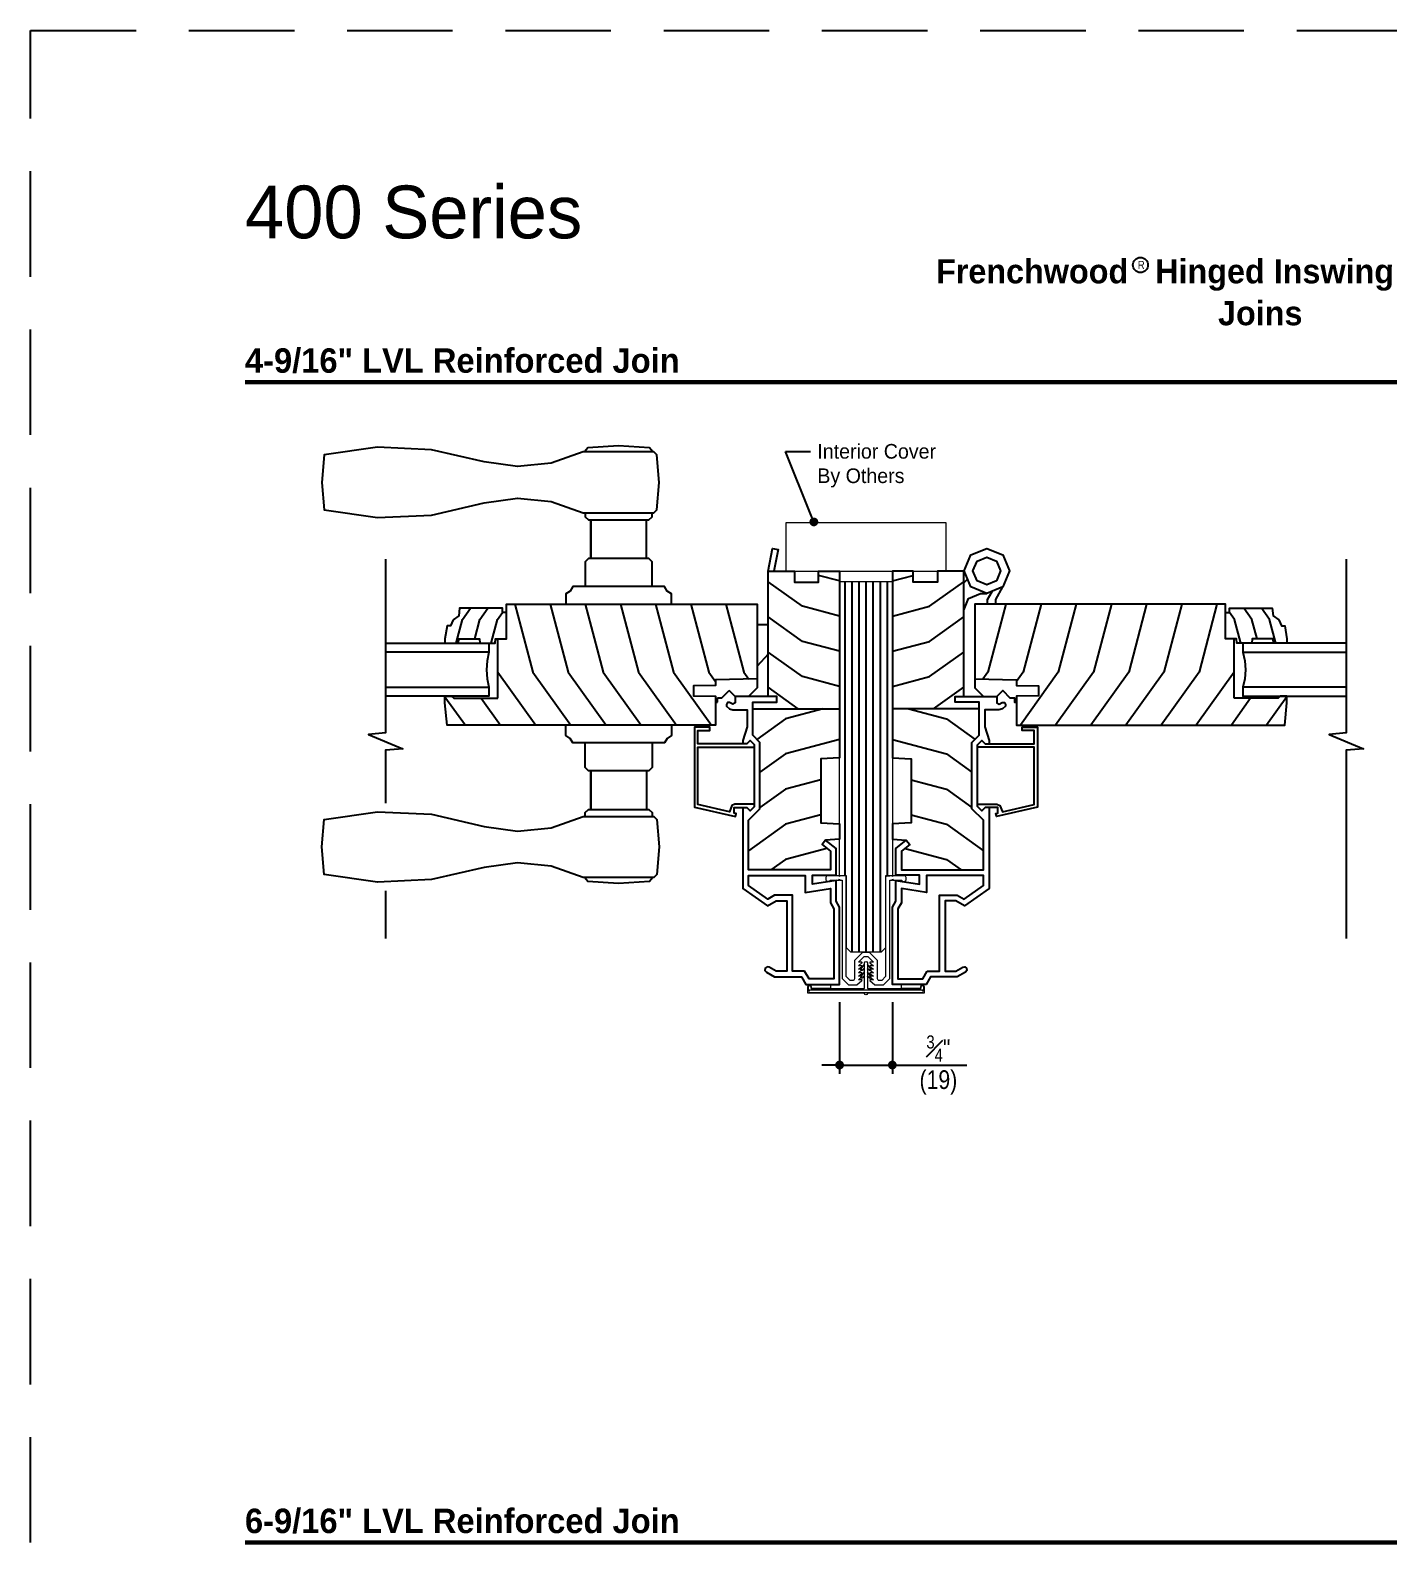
# Model space of a CAD drawing. Extents: x 0 to 204, y 0 to 88.
# Drawn here: x 0 to 19.29, y 66.22 to 88 of the extents above; entities that cross this region are included whole.
import ezdxf

# ---------------------------------------------------------------- set-up
doc = ezdxf.new("R2010")
doc.units = 0
doc.header["$LTSCALE"] = 6
doc.header["$MEASUREMENT"] = 0
doc.linetypes.add('DASHED', pattern=[0.75, 0.5, -0.25])
doc.layers.get('0').update_dxf_attribs({"linetype": 'CONTINUOUS'})
doc.layers.get('Defpoints').update_dxf_attribs({"linetype": 'CONTINUOUS'})
for name, color, linetype in [('A-ANNO-DIMS', 3, 'CONTINUOUS'), ('A-ANNO-TEXT', 4, 'CONTINUOUS'), ('A-DETL-MBND', 8, 'CONTINUOUS')]:
    doc.layers.add(name, color=color, linetype=linetype)
doc.layers.add('A-DETL-MCUT', color=6, linetype='CONTINUOUS', lineweight=20)
doc.layers.add('PLOT VIEW', color=1, linetype='DASHED', plot=False)
doc.styles.add('ADF Text', font='FRABK.TTF', dxfattribs={"width": 0.85})
doc.dimstyles.new('ADF 3 inches equals 1 foot', dxfattribs={"dimtxt": 0.265625, "dimasz": 0.125, "dimexe": 0.125, "dimexo": 0.25, "dimgap": 0.125, "dimtad": 1, "dimdec": 6, "dimzin": 3, "dimdsep": 46, "dimlunit": 4, "dimtxsty": 'ADF Text', "dimblk": 'DOT', "dimcen": 0, "dimclrd": 256, "dimclre": 256, "dimclrt": 256, "dimadec": 0, "dimazin": 0, "dimtfac": 0.7, "dimtdec": 6, "dimtix": 1, "dimtmove": 0, "dimatfit": 0, "dimldrblk": 'DOT', "dimfxl": 0, "dimfrac": 1, "dimtolj": 1, "dimtzin": 4, "dimlwd": -1, "dimlwe": -1, "dimarcsym": 0})

# ---------------------------------------------------------------- blocks, each defined once
blk = doc.blocks.new('400 Series Doors 4.5625 LVL')
at = {"layer": 'A-DETL-MBND'}
for p, q in [((0, 0.3), (-4.187, 0.3)), ((0, 0.2), (-5.275, 0.2)), ((0, 0.1), (-5.275, 0.1)), ((0, 0), (-5.275, 0)), ((0, -0.1), (-5.275, -0.1)), ((0, -0.2), (-5.275, -0.2)), ((0, -0.3), (-4.187, -0.3))]:
    blk.add_line(p, q, dxfattribs=at)
at = {"layer": 'A-DETL-MCUT'}
blk.add_line((-5.814, -0.796), (-5.814, -0.811), dxfattribs=at)
for points in [[(-5.766, -0.781, -1), (-5.766, -0.828), (-5.849, -0.828, -0.414214), (-5.856, -0.821), (-5.856, -0.029, 0.346802), (-5.862, -0.022, -0.78843), (-5.862, 0.022, 0.346802), (-5.856, 0.029), (-5.856, 0.821, -0.414214), (-5.849, 0.828), (-5.766, 0.828, -1), (-5.766, 0.781)], [(-5.623, 0.02, 0.667674), (-5.62, 0.033), (-5.637, 0.045, -1), (-5.62, 0.069), (-5.551, 0.02)], [(-5.514, 0.02, 0.667674), (-5.511, 0.033), (-5.528, 0.045, -1), (-5.511, 0.069), (-5.442, 0.02)], [(-5.623, -0.02, -0.667674), (-5.62, -0.033), (-5.637, -0.045, 1), (-5.62, -0.069), (-5.551, -0.02)], [(-5.514, -0.02, -0.667674), (-5.511, -0.033), (-5.528, -0.045, 1), (-5.511, -0.069), (-5.442, -0.02)]]:
    blk.add_lwpolyline(points, format="xyb", dxfattribs=at)
for points in [[(-5.815, -0.796), (-5.815, 0.797, 1), (-5.846, 0.797), (-5.846, -0.796, 1)], [(-5.766, -0.781, -1), (-5.766, -0.818), (-5.808, -0.818, -0.414214), (-5.814, -0.811), (-5.814, 0.811, -0.414214), (-5.807, 0.818), (-5.766, 0.818, -1), (-5.766, 0.781), (-5.789, 0.781), (-5.789, 0.027, 0.414214), (-5.782, 0.02), (-5.426, 0.02, -1), (-5.426, -0.02), (-5.782, -0.02, 0.414214), (-5.789, -0.027), (-5.789, -0.781), (-5.785, -0.781)], [(-4.212, 0.28, 0.414214), (-4.187, 0.305), (-4.187, 0.375), (-4.197, 0.375), (-4.187, 0.387), (-4.187, 0.545, 0.414214), (-4.212, 0.57), (-4.242, 0.57, 0.414214), (-4.267, 0.545), (-4.267, 0.51), (-4.247, 0.51), (-4.247, 0.387), (-4.237, 0.375), (-4.247, 0.375), (-4.247, 0.34), (-5.646, 0.34), (-5.736, 0.25), (-5.736, 0.128), (-5.675, 0.057, 0.69689), (-5.666, 0.06), (-5.666, 0.105), (-5.625, 0.057, 0.69689), (-5.616, 0.06), (-5.616, 0.105), (-5.575, 0.057, 0.69689), (-5.566, 0.06), (-5.566, 0.105), (-5.525, 0.057, 0.69689), (-5.516, 0.06), (-5.516, 0.105), (-5.475, 0.057, 0.69689), (-5.466, 0.06), (-5.466, 0.105), (-5.425, 0.057, 0.69689), (-5.416, 0.06), (-5.416, 0.105), (-5.336, 0.025), (-5.336, -0.025), (-5.416, -0.105), (-5.416, -0.06, 0.69689), (-5.425, -0.057), (-5.466, -0.105), (-5.466, -0.06, 0.69689), (-5.475, -0.057), (-5.516, -0.105), (-5.516, -0.06, 0.69689), (-5.525, -0.057), (-5.566, -0.105), (-5.566, -0.06, 0.69689), (-5.575, -0.057), (-5.616, -0.105), (-5.616, -0.06, 0.69689), (-5.625, -0.057), (-5.666, -0.105), (-5.666, -0.06, 0.69689), (-5.675, -0.057), (-5.736, -0.128), (-5.736, -0.25), (-5.646, -0.34), (-4.247, -0.34), (-4.247, -0.375), (-4.237, -0.375), (-4.247, -0.387), (-4.247, -0.51), (-4.267, -0.51), (-4.267, -0.545, 0.414214), (-4.242, -0.57), (-4.212, -0.57, 0.414214), (-4.187, -0.545), (-4.187, -0.387), (-4.197, -0.375), (-4.187, -0.375), (-4.187, -0.305, 0.414214), (-4.212, -0.28), (-5.621, -0.28), (-5.676, -0.225), (-5.676, -0.19, -0.414214), (-5.651, -0.165), (-5.391, -0.165), (-5.276, -0.05), (-5.276, 0.05), (-5.391, 0.165), (-5.651, 0.165, -0.414214), (-5.676, 0.19), (-5.676, 0.225), (-5.621, 0.28)]]:
    blk.add_lwpolyline(points, format="xyb", close=True, dxfattribs=at)
for points in [[(-5.731, 0.506), (-5.789, 0.506), (-5.789, 0.781), (-5.731, 0.781)], [(-4.187, 0.278), (-4.187, 0.375), (0, 0.375), (0, -0.375), (-4.187, -0.375), (-4.187, -0.278), (-5.212, -0.278), (-5.275, -0.215), (-5.275, 0.215), (-5.212, 0.278)], [(-5.731, -0.781), (-5.789, -0.781), (-5.789, -0.506), (-5.731, -0.506)]]:
    blk.add_lwpolyline(points, close=True, dxfattribs=at)
blk.add_lwpolyline([(-4.187, -0.28), (-4.187, -0.34)], dxfattribs=at)
blk = doc.blocks.new('_DOT')
at = {"color": 0, "linetype": 'ByBlock'}
blk.add_line((-0.5, 0), (-1, 0), dxfattribs=at)
at = {"color": 0, "linetype": 'ByBlock', "const_width": 0.5}
blk.add_lwpolyline([(-0.25, 0, 1), (0.25, 0, 1)], format="xyb", close=True, dxfattribs=at)
blk = doc.blocks.new('*D140')
at = {"layer": 'A-ANNO-DIMS', "transparency": 16777216}
for p, q in [((11.501, 74.187), (11.501, 73.166)), ((12.251, 74.187), (12.251, 73.166)), ((11.376, 73.291), (11.251, 73.291)), ((11.501, 73.291), (12.251, 73.291)), ((12.376, 73.291), (13.312, 73.291))]:
    blk.add_line(p, q, dxfattribs=at)
at = {"layer": 'Defpoints', "color": 0, "transparency": 16777216}
for p in [(11.501, 74.437), (12.251, 74.437), (12.251, 73.291)]:
    blk.add_point(p, dxfattribs=at)
at = {"layer": 'A-ANNO-DIMS', "transparency": 16777216, "xscale": 0.125, "yscale": 0.125, "zscale": 0.125}
blk.add_blockref('_DOT', (11.501, 73.291), dxfattribs=at)
at = {"layer": 'A-ANNO-DIMS', "transparency": 16777216, "xscale": 0.125, "yscale": 0.125, "zscale": 0.125, "rotation": 180}
blk.add_blockref('_DOT', (12.251, 73.291), dxfattribs=at)
at = {"layer": 'A-ANNO-DIMS', "transparency": 16777216, "insert": (12.906, 73.291), "char_height": 0.26562, "attachment_point": 5, "style": 'ADF Text'}
blk.add_mtext('\\A1;{\\H0.700000x;\\S3#4;}"\\P\\f [;\\fFranklin Gothic Book;(19)\\f]', dxfattribs=at)
blk = doc.blocks.new('400 Series Join Details')
at = {"layer": 'PLOT VIEW'}
blk.add_lwpolyline([(0, 88), (68, 88), (68, 0), (0, 0)], close=True, dxfattribs=at)
at = {"layer": 'A-ANNO-TEXT', "color": 8, "insert": (6.094, 82.072), "char_height": 1.5, "width": 10.85721, "attachment_point": 7, "style": 'ADF Text'}
blk.add_mtext('{\\fFranklin Gothic Demi Cond|b0|i0|c0|p34;\\W1;400 Series}', dxfattribs=at)
blk = doc.blocks.new('400 Series Interior Casing 25')
at = {"layer": 'A-DETL-MCUT', "color": 145}
blk.add_lwpolyline([(0, 0.6875), (-2.282, 0.6875), (-2.282, 0), (0, 0)], close=True, dxfattribs=at)
blk = doc.blocks.new('Interior Cover By Others')
at = {"layer": 'A-ANNO-TEXT', "color": 145}
for p, q in [((0.284, -0.313), (-0.428, 1.46)), ((-0.428, 1.46), (0.283, 1.46))]:
    blk.add_line(p, q, dxfattribs=at)
at = {"layer": 'A-ANNO-TEXT', "color": 145, "xscale": 0.2499999999999998, "yscale": 0.2499999999999998, "zscale": 0.2499999999999998, "rotation": 291.8682697234898}
blk.add_blockref('_DOT', (0.377, -0.545), dxfattribs=at)
at = {"layer": 'A-ANNO-TEXT', "color": 145, "insert": (0.477, 1.671), "char_height": 0.41667, "width": 5.27451, "attachment_point": 1, "style": 'ADF Text'}
blk.add_mtext('\\pi-1.25,l1.25,t1.25;{\\W1;Interior Cover\\PBy Others}', dxfattribs=at)

msp = doc.modelspace()

# ---------------------------------------------------------------- linework, layer by layer
at = {"layer": 'A-ANNO-TEXT'}
for points in [[(3.0470898, 82.9999985, 0.0625, 0.0625, 0), (31.9166686, 82.9999985, 0.125, 0.125, 0)], [(3.0470898, 66.4999985, 0.0625, 0.0625, 0), (31.9166686, 66.4999985, 0.125, 0.125, 0)]]:
    msp.add_lwpolyline(points, format="xyseb", dxfattribs=at)
msp.add_circle((15.7789096, 84.6673882), 0.1066513, dxfattribs=at).dxf.unprotected_set("ltscale", 0)
at = {"layer": 'A-DETL-MBND', "color": 145}
for p, q in [((7.9650257, 81.0434985), (7.9650257, 80.4934985)), ((8.7550257, 80.4934985), (8.7550257, 81.0434985)), ((13.2670258, 80.149381), (13.3199124, 80.2021918)), ((6.5160258, 79.1624985), (5.0470898, 79.1624985)), ((17.2360258, 79.1624985), (18.7049618, 79.1624985)), ((5.0470898, 78.6624985), (6.5160258, 78.6624985)), ((10.3290258, 78.6554985), (10.2062745, 78.5304985)), ((10.3290258, 78.7804985), (10.3290258, 78.6554985)), ((18.7049618, 78.6624985), (17.2360258, 78.6624985)), ((9.7350258, 78.4504265), (9.7662758, 78.4504265)), ((9.7662758, 78.4504265), (9.7662758, 78.5129265)), ((9.7662758, 78.5129265), (9.8287758, 78.5129265)), ((9.8287758, 78.5129265), (9.9310825, 78.6164622)), ((10.0160258, 78.5304985), (9.9310825, 78.6164622)), ((7.9650257, 76.9244985), (7.9650257, 77.4744985)), ((8.7550257, 77.4744985), (8.7550257, 76.9244985))]:
    msp.add_line(p, q, dxfattribs=at)
for points in [[(4.9325303, 81.0782262), (5.6993065, 81.1117965), (6.4472132, 81.2841572), (6.9226749, 81.3513999), (7.4004829, 81.3035987), (7.8532006, 81.1434985), (8.858802, 81.1434985), (8.9036297, 81.1845644), (8.9380257, 81.5764985), (8.9036297, 81.9684326), (8.858802, 82.0094985), (7.8532006, 82.0094985), (7.4004829, 81.8493982), (6.9226749, 81.801597), (6.4472132, 81.8688397), (5.6993065, 82.0412005), (4.9325303, 82.0747708), (4.1724218, 81.9684326), (4.1380257, 81.5764985), (4.1724218, 81.1845644)], [(13.8213489, 80.08923), (13.5940258, 79.9950697), (13.3667027, 80.08923), (13.2725425, 80.3165531), (13.3667027, 80.5438761), (13.5940258, 80.6380364), (13.8213489, 80.5438761), (13.9155091, 80.3165531)], [(13.7332551, 80.1773237), (13.5940258, 80.1196531), (13.4547965, 80.1773237), (13.3971258, 80.3165531), (13.4547965, 80.4557824), (13.5940258, 80.5134531), (13.7332551, 80.4557824), (13.7909258, 80.3165531)], [(6.6410258, 78.5064985), (6.6410258, 79.3494985), (6.7660258, 79.3494985), (6.7660258, 79.8434985), (10.3290258, 79.8434985), (10.3290258, 78.7804985), (9.7350258, 78.7701302), (9.7350258, 78.6864985), (9.4220258, 78.681035), (9.4220258, 78.5429619), (9.7350258, 78.5374985), (9.7350258, 78.1244985), (5.9220258, 78.1244985), (5.8910258, 78.4434985), (5.8910258, 78.5374985), (5.9850258, 78.5374985), (6.0160258, 78.5064985)], [(17.1110258, 78.5064985), (17.1110258, 79.3494985), (16.9860258, 79.3494985), (16.9860258, 79.8434985), (13.4230258, 79.8434985), (13.4230258, 78.7804985), (14.0170258, 78.7701302), (14.0170258, 78.6864985), (14.3300258, 78.681035), (14.3300258, 78.5429619), (14.0170258, 78.5374985), (14.0170258, 78.1244985), (17.8300258, 78.1244985), (17.8610258, 78.4434985), (17.8610258, 78.5374985), (17.7670258, 78.5374985), (17.7360258, 78.5064985)], [(4.9325303, 76.8897708), (5.6993065, 76.8562005), (6.4472132, 76.6838397), (6.9226749, 76.616597), (7.4004829, 76.6643982), (7.8532006, 76.8244985), (8.858802, 76.8244985), (8.9036297, 76.7834326), (8.9380257, 76.3914985), (8.9036297, 75.9995644), (8.858802, 75.9584985), (7.8532006, 75.9584985), (7.4004829, 76.1185987), (6.9226749, 76.1663999), (6.4472132, 76.0991572), (5.6993065, 75.9267965), (4.9325303, 75.8932262), (4.1724218, 75.9995644), (4.1380257, 76.3914985), (4.1724218, 76.7834326)], [(11.0044373, 74.6244985), (10.8310258, 74.6244985), (10.8310258, 75.7044985), (10.577427, 75.7044985), (10.4810946, 75.6488809), (10.2060258, 75.8414861), (10.2060258, 75.9844985), (11.0140258, 75.9844985), (11.0140258, 75.7441126), (11.3710258, 75.8006559), (11.3710258, 75.5991693), (11.4210258, 75.5125667), (11.4210258, 74.5174985), (11.0662138, 74.5174985)], [(12.7476143, 74.6244985), (12.9210258, 74.6244985), (12.9210258, 75.7044985), (13.1746246, 75.7044985), (13.270957, 75.6488809), (13.5460258, 75.8414861), (13.5460258, 75.9844985), (12.7380258, 75.9844985), (12.7380258, 75.7441126), (12.3810258, 75.8006559), (12.3810258, 75.5991693), (12.3310258, 75.5125667), (12.3310258, 74.5174985), (12.6858378, 74.5174985)]]:
    msp.add_lwpolyline(points, close=True, dxfattribs=at)
for points in [[(8.8449983, 82.0094985), (8.7965739, 82.0655661), (8.3600257, 82.0974985), (7.9234775, 82.0655661), (7.8750531, 82.0094985)], [(7.8850257, 81.1434985), (7.8850257, 81.0884985), (7.9300257, 81.0434985), (8.7900257, 81.0434985), (8.8350257, 81.0884985), (8.8350257, 81.1434985)], [(7.9650257, 80.4934985), (7.9650257, 81.0434985)], [(8.7550257, 80.4934985), (8.7550257, 81.0434985)], [(10.4850258, 80.3124985), (10.5484176, 80.6367318), (10.6269311, 80.6213815), (10.5665405, 80.3124985)], [(5.0470898, 80.4842093), (5.0470898, 78.0149304), (4.8031427, 77.9929547), (5.2910369, 77.7891649), (5.0470898, 77.7671891), (5.0470898, 77.0147708)], [(8.8350257, 80.0934985), (8.8350257, 80.4484985), (8.7900257, 80.4934985), (7.9300257, 80.4934985), (7.8850257, 80.4484985), (7.8850257, 80.0934985)], [(18.7049618, 80.4842093), (18.7049618, 78.0149304), (18.4610147, 77.9929547), (18.9489089, 77.7891649), (18.7049618, 77.7671891), (18.7049618, 75.0891923)], [(10.4850258, 78.5304985), (10.4850258, 80.3124985), (10.8610258, 80.3124985), (10.8610258, 80.1564985), (11.2028502, 80.1564985), (11.2028502, 80.3124985), (11.5010258, 80.3124985), (11.5010258, 77.6574389), (11.2350258, 77.6434985), (11.2350258, 76.7364985), (11.5010258, 76.722558), (11.5010258, 76.5022858), (11.303024, 76.4870688)], [(11.5010258, 79.6750739), (10.9716124, 79.8154019), (10.4850258, 80.1635107)], [(11.5010258, 80.1750739), (11.2028502, 80.2541093)], [(13.2670258, 78.5304985), (13.2670258, 80.3124985), (12.8910258, 80.3124985), (12.8910258, 80.1564985), (12.5492014, 80.1564985), (12.5492014, 80.3124985), (12.2510258, 80.3124985), (12.2510258, 77.6574389), (12.5170258, 77.6434985), (12.5170258, 76.7364985), (12.2510258, 76.722558), (12.2510258, 76.5022858), (12.4490276, 76.4870688)], [(12.2510258, 80.1750739), (12.5492014, 80.2541093)], [(12.2510258, 79.6750739), (12.7804392, 79.8154019), (13.2670258, 80.1635107)], [(9.1100257, 79.8434985), (9.1100257, 79.9934985), (9.0480431, 80.0315158), (9.0100257, 80.0934985), (7.7100257, 80.0934985), (7.6720084, 80.0315158), (7.6100257, 79.9934985), (7.6100257, 79.8434985)], [(13.2670258, 79.7590697), (13.3361486, 79.9259469), (13.5030258, 79.9950697), (13.5940258, 79.9950697)], [(13.6060258, 79.8434985), (13.6060258, 79.9103031), (13.6690315, 80.0261381)], [(13.7240258, 79.8434985), (13.7240258, 79.9103031), (13.8213489, 80.08923)], [(6.0080135, 79.6239425), (5.9685705, 79.5354985), (5.9220258, 79.5354985), (5.8910258, 79.3494985), (5.8910258, 79.2874985), (6.0816015, 79.2874985), (6.0870258, 79.3494985), (6.3830258, 79.3494985), (6.3884501, 79.2874985), (6.6046015, 79.2874985), (6.6100258, 79.3494985), (6.7660258, 79.3494985), (6.7660258, 79.7254985), (6.7090258, 79.7254985), (6.7090258, 79.7874985), (6.0986496, 79.7874985), (6.0889873, 79.6770589), (6.0080135, 79.6239425)], [(6.048122, 79.2874985), (6.1384945, 79.6284453), (6.2522827, 79.7874985)], [(6.3145559, 79.3494985), (6.3884945, 79.6284453), (6.5022827, 79.7874985)], [(6.548122, 79.2874985), (6.6384945, 79.6284453), (6.7090258, 79.727034)], [(6.8852064, 79.8434985), (7.1410258, 78.8783727), (7.6803547, 78.1244985)], [(7.3852064, 79.8434985), (7.6410258, 78.8783727), (8.1803547, 78.1244985)], [(7.8852064, 79.8434985), (8.1410258, 78.8783727), (8.6803547, 78.1244985)], [(8.3852064, 79.8434985), (8.6410258, 78.8783727), (9.1803547, 78.1244985)], [(8.8852064, 79.8434985), (9.1410258, 78.8783727), (9.6803547, 78.1244985)], [(9.3852064, 79.8434985), (9.6410258, 78.8783727), (9.7350258, 78.7469794)], [(9.8852064, 79.8434985), (10.1410258, 78.8783727), (10.2124952, 78.7784727)], [(13.8668452, 79.8434985), (13.6110258, 78.8783727), (13.5395564, 78.7784727)], [(14.3668452, 79.8434985), (14.1110258, 78.8783727), (14.0170258, 78.7469794)], [(14.8668452, 79.8434985), (14.6110258, 78.8783727), (14.0716969, 78.1244985)], [(15.3668452, 79.8434985), (15.1110258, 78.8783727), (14.5716969, 78.1244985)], [(15.8668452, 79.8434985), (15.6110258, 78.8783727), (15.0716969, 78.1244985)], [(16.3668452, 79.8434985), (16.1110258, 78.8783727), (15.5716969, 78.1244985)], [(16.8668452, 79.8434985), (16.6110258, 78.8783727), (16.0716969, 78.1244985)], [(17.7440381, 79.6239425), (17.7834811, 79.5354985), (17.8300258, 79.5354985), (17.8610258, 79.3494985), (17.8610258, 79.2874985), (17.6704501, 79.2874985), (17.6650258, 79.3494985), (17.3690258, 79.3494985), (17.3636015, 79.2874985), (17.1474501, 79.2874985), (17.1420258, 79.3494985), (16.9860258, 79.3494985), (16.9860258, 79.7254985), (17.0430258, 79.7254985), (17.0430258, 79.7874985), (17.653402, 79.7874985), (17.6630643, 79.6770589), (17.7440381, 79.6239425)], [(17.2039296, 79.2874985), (17.1135571, 79.6284453), (17.0430258, 79.727034)], [(17.4374957, 79.3494985), (17.3635571, 79.6284453), (17.2497689, 79.7874985)], [(17.7039296, 79.2874985), (17.6135571, 79.6284453), (17.4997689, 79.7874985)], [(10.4850258, 79.5509985), (10.3290257, 79.5509985)], [(11.5010258, 79.1750739), (10.9716124, 79.3154019), (10.4850258, 79.6635107)], [(12.2510258, 79.1750739), (12.7804392, 79.3154019), (13.2670258, 79.6635107)], [(5.0470898, 79.2874985), (6.5160258, 79.2874985), (6.5160258, 79.1624985), (6.4893875, 79.0403822), (6.4804081, 78.9124985), (6.4893875, 78.7846148), (6.5160258, 78.6624985), (6.5160258, 78.5374985), (5.0470898, 78.5374985)], [(18.7049618, 79.2874985), (17.2360258, 79.2874985), (17.2360258, 79.1624985), (17.2626641, 79.0403822), (17.2716435, 78.9124985), (17.2626641, 78.7846148), (17.2360258, 78.6624985), (17.2360258, 78.5374985), (18.7049618, 78.5374985)], [(10.4850258, 79.1339873), (10.3290257, 78.9644985)], [(11.5010258, 78.6750739), (10.9716124, 78.8154019), (10.4850258, 79.1635107)], [(12.2510258, 78.6750739), (12.7804392, 78.8154019), (13.2670258, 79.1635107)], [(6.6410258, 78.8783727), (7.1803547, 78.1244985)], [(17.1110258, 78.8783727), (16.5716969, 78.1244985)], [(10.9138182, 78.3567485), (10.4850258, 78.6635107)], [(12.8382334, 78.3567485), (13.2670258, 78.6635107)], [(13.4230258, 78.7804985), (13.4230258, 78.6554985), (13.5457771, 78.5304985), (13.7360258, 78.5304985), (13.8209691, 78.6164622), (13.9232758, 78.5129265), (13.9857758, 78.5129265), (13.9857758, 78.4504265), (14.0170258, 78.4504265)], [(5.8910258, 78.5289225), (6.1803547, 78.1244985)], [(6.4070682, 78.5064985), (6.6803547, 78.1244985)], [(10.1260258, 76.9531077), (10.1260258, 75.7998408), (10.476957, 75.5541161), (10.598863, 75.6244985), (10.7510258, 75.6244985), (10.7510258, 74.6244985), (10.598863, 74.6244985), (10.5002089, 74.6814564), (10.469338, 74.6863092), (10.4443828, 74.6674996), (10.4405708, 74.636483), (10.4602089, 74.6121744), (10.577427, 74.5444985), (10.9582493, 74.5444985), (11.0200258, 74.4374985), (11.5010258, 74.4374985), (11.5010258, 75.5340027), (11.4510258, 75.6206052), (11.4510258, 75.9145731), (11.1140258, 75.8611976), (11.1140258, 75.9887408), (11.4510258, 75.9887408), (11.4510258, 76.3684751), (11.303024, 76.4870688), (11.252999, 76.4246389), (11.3710258, 76.3300641), (11.3710258, 76.0644985), (10.2060258, 76.0644985), (10.2060258, 76.7722183), (10.3695281, 76.9357206), (10.3695281, 77.8764948), (10.2660258, 77.9799971), (10.2660258, 78.4504985), (10.6100258, 78.4504985), (10.6100258, 78.5304985), (10.0160258, 78.5304985), (10.0160258, 78.440564), (9.9817825, 78.4207936), (9.9375247, 78.4463459), (9.9065252, 78.4463449), (9.8910258, 78.4194985), (9.8910258, 78.3916336), (9.936408, 78.3549305), (9.9850258, 78.3437168), (10.1860258, 78.3437168), (10.1860258, 78.0991068), (10.1260249, 77.9051526), (10.1260249, 77.8591077)], [(13.6260258, 76.9531077), (13.6260258, 75.7998408), (13.2750946, 75.5541161), (13.1531886, 75.6244985), (13.0010258, 75.6244985), (13.0010258, 74.6244985), (13.1531886, 74.6244985), (13.2518427, 74.6814564), (13.2827136, 74.6863092), (13.3076688, 74.6674996), (13.3114808, 74.636483), (13.2918427, 74.6121744), (13.1746246, 74.5444985), (12.7938023, 74.5444985), (12.7320258, 74.4374985), (12.2510258, 74.4374985), (12.2510258, 75.5340027), (12.3010258, 75.6206052), (12.3010258, 75.9145731), (12.6380258, 75.8611976), (12.6380258, 75.9887408), (12.3010258, 75.9887408), (12.3010258, 76.3684751), (12.4490276, 76.4870688), (12.4990526, 76.4246389), (12.3810258, 76.3300641), (12.3810258, 76.0644985), (13.5460258, 76.0644985), (13.5460258, 76.7722183), (13.3825235, 76.9357206), (13.3825235, 77.8764948), (13.4860258, 77.9799971), (13.4860258, 78.4504985), (13.1420258, 78.4504985), (13.1420258, 78.5304985), (13.7360258, 78.5304985), (13.7360258, 78.440564), (13.7702691, 78.4207936), (13.8145269, 78.4463459), (13.8455264, 78.4463449), (13.8610258, 78.4194985), (13.8610258, 78.3916336), (13.8156436, 78.3549305), (13.7670258, 78.3437168), (13.5660258, 78.3437168), (13.5660258, 78.0991068), (13.6260268, 77.9051526), (13.6260268, 77.8591077)], [(17.3449834, 78.5064985), (17.0716969, 78.1244985)], [(17.8610258, 78.5289225), (17.5716969, 78.1244985)], [(10.2660258, 78.3567485), (11.5010258, 78.3567485)], [(11.2688656, 78.3567485), (10.7327258, 78.2146375), (10.3238786, 77.9221443)], [(13.4860258, 78.3567485), (12.2510258, 78.3567485)], [(12.483186, 78.3567485), (13.0193258, 78.2146375), (13.428173, 77.9221443)], [(9.1100257, 78.1244985), (9.1100257, 77.9744985), (9.0480431, 77.9364812), (9.0100257, 77.8744985), (7.7100257, 77.8744985), (7.6720084, 77.9364812), (7.6100257, 77.9744985), (7.6100257, 78.1244985)], [(10.2895281, 77.0001077), (10.0140873, 77.0001077), (9.9712388, 76.9828948), (9.9348563, 76.8923273), (9.4850258, 76.9938615), (9.4850258, 77.8121077), (10.2895281, 77.8121077), (10.2895281, 77.8433577), (10.2281862, 77.9046996), (10.1825943, 77.8591077), (9.4850258, 77.8591077), (9.4850258, 78.0464985), (9.6570265, 78.0464985), (9.6570265, 78.0934985), (9.4380258, 78.0934985), (9.4380258, 76.9562877), (10.0218036, 76.8245195), (10.0315089, 76.8675173), (10.0010258, 76.8743978), (10.0010258, 76.9531077), (10.1825943, 76.9531077), (10.2281862, 76.9075158), (10.2895281, 76.9688577), (10.2895281, 77.8121077)], [(13.4625235, 77.0001077), (13.7379643, 77.0001077), (13.7808128, 76.9828948), (13.8171953, 76.8923273), (14.2670258, 76.9938615), (14.2670258, 77.8121077), (13.4625235, 77.8121077), (13.4625235, 77.8433577), (13.5238654, 77.9046996), (13.5694573, 77.8591077), (14.2670258, 77.8591077), (14.2670258, 78.0464985), (14.0950251, 78.0464985), (14.0950251, 78.0934985), (14.3140258, 78.0934985), (14.3140258, 76.9562877), (13.730248, 76.8245195), (13.7205427, 76.8675173), (13.7510258, 76.8743978), (13.7510258, 76.9531077), (13.5694573, 76.9531077), (13.5238654, 76.9075158), (13.4625235, 76.9688577), (13.4625235, 77.8121077)], [(8.8350257, 77.8744985), (8.8350257, 77.5194985), (8.7900257, 77.4744985), (7.9300257, 77.4744985), (7.8850257, 77.5194985), (7.8850257, 77.8744985)], [(11.5010258, 77.9182856), (10.7327258, 77.7146375), (10.3695281, 77.4548024)], [(12.2510258, 77.9182856), (13.0193258, 77.7146375), (13.3825235, 77.4548024)], [(7.9650257, 77.4744985), (7.9650257, 76.9244985)], [(8.7550257, 77.4744985), (8.7550257, 76.9244985)], [(11.2350258, 77.3477788), (10.7327258, 77.2146375), (10.3695281, 76.9548024)], [(12.5170258, 77.3477788), (13.0193258, 77.2146375), (13.3825235, 76.9548024)], [(7.8850257, 76.8244985), (7.8850257, 76.8794985), (7.9300257, 76.9244985), (8.7900257, 76.9244985), (8.8350257, 76.8794985), (8.8350257, 76.8244985)], [(11.2350258, 76.8477788), (10.7327258, 76.7146375), (10.2060258, 76.3378313)], [(12.5170258, 76.8477788), (13.0193258, 76.7146375), (13.5460258, 76.3378313)], [(11.3206083, 76.3704636), (10.7327258, 76.2146375), (10.5228614, 76.0644985)], [(12.4314433, 76.3704636), (13.0193258, 76.2146375), (13.2291903, 76.0644985)], [(8.8449983, 75.9584985), (8.7965739, 75.9024308), (8.3600257, 75.8704985), (7.9234775, 75.9024308), (7.8750531, 75.9584985)], [(5.0470898, 75.7682262), (5.0470898, 75.0891923)]]:
    msp.add_lwpolyline(points, dxfattribs=at)
at = {"layer": 'A-DETL-MBND', "color": 145, "const_width": 0.0000001}
for points in [[(6.1410258, 79.1624985), (6.1410258, 78.6624985)], [(6.3302244, 78.6624985), (6.3302244, 78.7014985), (6.4491581, 78.7495967), (6.4491581, 79.0754002), (6.3302244, 79.1234985), (6.3302244, 79.1624985)], [(17.4218272, 78.6624985), (17.4218272, 78.7014985), (17.3028935, 78.7495967), (17.3028935, 79.0754002), (17.4218272, 79.1234985), (17.4218272, 79.1624985)], [(17.6110258, 79.1624985), (17.6110258, 78.6624985)]]:
    msp.add_lwpolyline(points, dxfattribs=at)

# ---------------------------------------------------------------- block references
at = {"layer": 'A-ANNO-TEXT', "xscale": 0.5, "yscale": 0.5, "zscale": 0.5}
for name, p in [('400 Series Join Details', (0.000002, 43.9999985)), ('Interior Cover By Others', (10.9464672, 81.2866007))]:
    msp.add_blockref(name, p, dxfattribs=at)
at = {"layer": 'A-DETL-MBND', "rotation": 90}
msp.add_blockref('400 Series Doors 4.5625 LVL', (11.8760258, 80.1684985), dxfattribs=at)
at = {"layer": 'A-DETL-MCUT'}
msp.add_blockref('400 Series Interior Casing 25', (13.0170258, 80.3124985), dxfattribs=at)

# ---------------------------------------------------------------- texts
at = {"layer": 'A-ANNO-TEXT', "line_spacing_factor": 1.04, "style": 'ADF Text'}
for s, insert, char_height, width, attachment_point in [('{\\fFranklin Gothic Book|b1|i0|c0|p34;\\W1;Frenchwood   Hinged Inswing Patio Doors\\PJoins}', (17.4818792, 84.7499985), 0.34375, 28.869578845, 2), ('\\A1;{\\fFranklin Gothic Book|b1|i0|c0|p34;\\W1;4-9/16" LVL Reinforced Join}', (3.0470898, 83.1249985), 0.347222222, 12.297368574, 7), ('\\A1;{\\fFranklin Gothic Book|b1|i0|c0|p34;\\W1;6-9/16" LVL Reinforced Join}', (3.0470898, 66.6249985), 0.347222222, 12.297368574, 7)]:
    msp.add_mtext(s, dxfattribs=dict(at, insert=insert, char_height=char_height, width=width, attachment_point=attachment_point))
at = {"layer": 'A-ANNO-TEXT', "insert": (15.7895203, 84.6673882), "char_height": 0.1181641, "width": 0.266745427, "attachment_point": 5, "style": 'ADF Text'}
msp.add_mtext('R', dxfattribs=at)

# ---------------------------------------------------------------- dimensions: what is measured, and where the dimension line sits
at = {"layer": 'A-ANNO-DIMS'}
dim = msp.add_linear_dim(base=(12.2510258, 73.2911782), p1=(11.5010258, 74.4374985), p2=(12.2510258, 74.4374985), dimstyle='ADF 3 inches equals 1 foot', override={"dimpost": '\\X\\f'}, dxfattribs=at)
dim.commit()
dim.dimension.update_dxf_attribs({"geometry": '*D140', "text_midpoint": (12.9063915, 73.2911782), "dimtype": 160})

doc.saveas('drawing.dxf')
